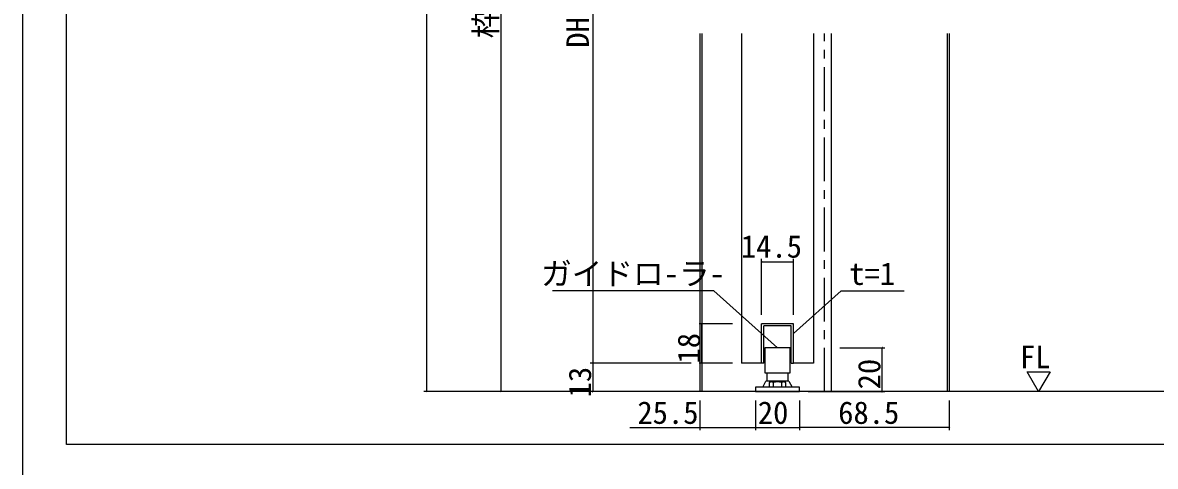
# Model space of a CAD drawing. Units: millimetres, scale not verified. Extents: x -800 to 800, y -554 to 554.
# Drawn here: x -800 to -283, y -37 to 165 of the extents above; entities that cross this region are included whole.
import ezdxf
from ezdxf.enums import TextEntityAlignment as Align

# ---------------------------------------------------------------- set-up
doc = ezdxf.new("R2010")
doc.units = ezdxf.units.MM
doc.header["$LTSCALE"] = 4
doc.linetypes.add('CHAIN1', pattern=[8, 5, -1, 1, -1])
for name, color, linetype, lineweight in [('1-0', 7, 'Continuous', 25), ('1-3_0', 7, 'Continuous', 25), ('2-0', 7, 'Continuous', 25)]:
    doc.layers.add(name, color=color, linetype=linetype, lineweight=lineweight)
doc.styles.add('ＭＳ ゴシック', font='')
doc.styles.get('ＭＳ ゴシック').set_extended_font_data('MS Gothic')

msp = doc.modelspace()

# ---------------------------------------------------------------- linework, layer by layer
at = {"layer": '1-0'}
msp.add_lwpolyline([(152, -27.001), (-780, -27.001), (-780, 533.999)], dxfattribs=at)
msp.add_lwpolyline([(152, -27.001), (-780, -27.001), (-780, 533.999)], dxfattribs=at)
at = {"layer": '1-3_0'}
msp.add_lwpolyline([(-800, -554), (800, -554), (800, 554), (-800, 554)], close=True, dxfattribs=at)
at = {"layer": '2-0'}
for p, q in [((-615.479, 442.082), (-615.479, -2.918)), ((-581.504, 406.082), (-581.504, -2.918)), ((-539.516, 372.082), (-539.516, 10.082)), ((-490.699, 160.45), (-490.699, -2.918)), ((-489.699, 160.45), (-489.699, -2.918)), ((-471.699, 160.45), (-471.699, 10.082)), ((-438.699, 160.45), (-438.699, 10.082)), ((-430.699, 160.45), (-430.699, -2.918)), ((-377.699, 160.45), (-377.699, -2.918)), ((-376.699, 160.45), (-376.699, -2.918)), ((-462.449, 32.082), (-462.449, 57.64)), ((-447.949, 32.082), (-447.949, 57.64)), ((-462.605, 56.39), (-462.292, 56.39)), ((-462.449, 56.39), (-447.949, 56.39)), ((-447.792, 56.39), (-448.105, 56.39)), ((-475.699, 28.082), (-491.006, 28.082)), ((-489.756, 28.238), (-489.756, 27.926)), ((-489.756, 10.082), (-489.756, 28.082)), ((-462.449, 10.082), (-462.449, 28.082)), ((-447.949, 28.082), (-462.449, 28.082)), ((-461.449, 10.082), (-461.449, 27.082)), ((-448.949, 27.082), (-461.449, 27.082)), ((-448.949, 10.082), (-448.949, 27.082)), ((-447.949, 10.082), (-447.949, 28.082)), ((-426.699, 17.082), (-406.13, 17.082)), ((-407.38, 17.238), (-407.38, 16.926)), ((-407.38, -2.918), (-407.38, 17.082)), ((-494.699, 10.082), (-540.766, 10.082)), ((-494.699, 10.082), (-540.766, 10.082)), ((-539.516, 9.926), (-539.516, 10.238)), ((-539.516, 10.238), (-539.516, 9.926)), ((-539.516, 10.082), (-539.516, -2.918)), ((-475.699, 10.082), (-491.006, 10.082)), ((-489.756, 9.926), (-489.756, 10.238)), ((-462.449, 10.082), (-471.699, 10.082)), ((-461.449, 10.082), (-462.449, 10.082)), ((-459.952, 1.889), (-459.952, 5.588)), ((-450.445, 5.588), (-450.445, 1.889)), ((-448.949, 10.082), (-447.949, 10.082)), ((-438.699, 10.082), (-447.949, 10.082)), ((-461.875, -0.879), (-460.452, 1.889)), ((-449.945, 1.889), (-460.452, 1.889)), ((-449.945, 1.889), (-448.501, -0.916)), ((-494.699, -2.918), (-616.729, -2.918)), ((-615.479, -3.074), (-615.479, -2.762)), ((-36.676, -2.918), (-593.324, -2.918)), ((-494.699, -2.918), (-582.754, -2.918)), ((-581.504, -3.074), (-581.504, -2.762)), ((-494.699, -2.918), (-540.766, -2.918)), ((-539.516, -3.074), (-539.516, -2.762)), ((-441.199, -2.918), (-406.13, -2.918)), ((-407.38, -3.074), (-407.38, -2.762)), ((-490.699, -6.918), (-490.699, -20.525)), ((-465.199, -6.918), (-465.199, -20.525)), ((-445.199, -6.918), (-445.199, -20.525)), ((-376.699, -6.918), (-376.699, -20.525)), ((-522.634, -19.275), (-465.199, -19.275)), ((-490.855, -19.275), (-490.542, -19.275)), ((-465.355, -19.275), (-465.042, -19.275)), ((-465.199, -19.275), (-445.199, -19.275)), ((-445.042, -19.275), (-445.355, -19.275)), ((-376.699, -19.275), (-445.199, -19.275)), ((-376.542, -19.275), (-376.855, -19.275))]:
    msp.add_line(p, q, dxfattribs=at)
at = {"layer": '2-0', "linetype": 'CHAIN1'}
msp.add_line((-433.699, -2.918), (-433.699, 160.45), dxfattribs=at)
at = {"layer": '2-0'}
for points in [[(-455.199, 17.082), (-484.27, 43.14), (-558.007, 43.14)], [(-447.949, 23.58), (-426.127, 43.14), (-397.282, 43.14)], [(-451.443, -0.916), (-451.443, 1.237), (-452.046, 1.585), (-458.351, 1.585), (-458.954, 1.237), (-458.954, -0.916)], [(-457.076, -0.916), (-457.076, 1.237), (-457.202, 1.31)], [(-453.195, 1.31), (-453.321, 1.237), (-453.321, -0.916)]]:
    msp.add_lwpolyline(points, dxfattribs=at)
for points in [[(-460.953, 5.588), (-449.445, 5.588), (-449.445, 17.082), (-460.953, 17.082)], [(-335.892, -2.918), (-341.089, 6.082), (-330.696, 6.082)], [(-465.199, -2.918), (-445.199, -2.918), (-445.199, -0.916), (-465.199, -0.916)]]:
    msp.add_lwpolyline(points, close=True, dxfattribs=at)
for centre, radius, start, end in [((-462.449, 56.39), 0.156, 0, 180), ((-447.949, 56.39), 0.156, 180, 0), ((-489.756, 28.082), 0.156, 270, 90), ((-407.38, 17.082), 0.156, 270, 90), ((-539.516, 10.082), 0.156, 90, 270), ((-539.516, 10.082), 0.156, 270, 90), ((-489.756, 10.082), 0.156, 90, 270), ((-458.015, -0.099), 1.626, 60, 120), ((-455.199, -4.687), 6.214, 72.41206, 107.58794), ((-452.382, -0.099), 1.626, 60, 120), ((-615.479, -2.918), 0.156, 90, 270), ((-581.504, -2.918), 0.156, 90, 270), ((-539.516, -2.918), 0.156, 90, 270), ((-407.38, -2.918), 0.156, 90, 270), ((-490.699, -19.275), 0.156, 0, 180), ((-465.199, -19.275), 0.156, 0, 180), ((-445.199, -19.275), 0.156, 180, 0), ((-376.699, -19.275), 0.156, 0, 180)]:
    msp.add_arc(centre, radius, start, end, dxfattribs=at)

# ---------------------------------------------------------------- texts
at = {"layer": '2-0', "style": 'ＭＳ ゴシック'}
for s, p in [('枠内\u3000IH:1,864', (-580.255, 158.29)), ('DH:1,817', (-538.267, 153.987)), ('18', (-487.491, 9.9)), ('20', (-405.116, -1.897)), ('13', (-537.251, -5.56))]:
    msp.add_text(s, height=10.26, rotation=90, dxfattribs=at).set_placement(p, align=Align.BOTTOM_LEFT)
for s, p in [('14.5', (-471.918, 55.14)), ('ガイドロ-ラ-', (-563.177, 42.704)), ('t=1', (-422.418, 42.704)), ('FL', (-344.436, 4.703)), ('25.5', (-519.186, -20.703)), ('20', (-464.178, -20.703)), ('68.5', (-427.465, -20.703))]:
    msp.add_text(s, height=10.26, dxfattribs=at).set_placement(p, align=Align.BOTTOM_LEFT)

doc.saveas('drawing.dxf')
